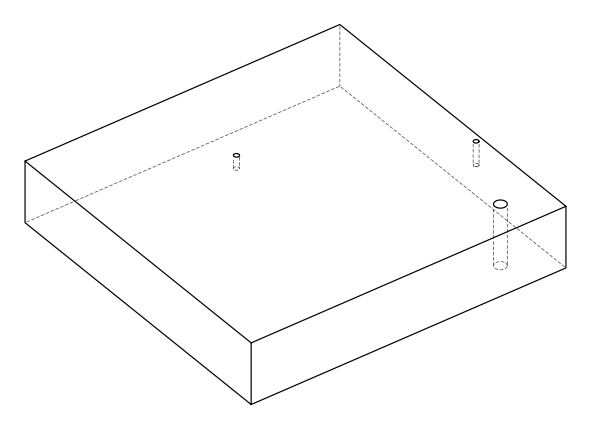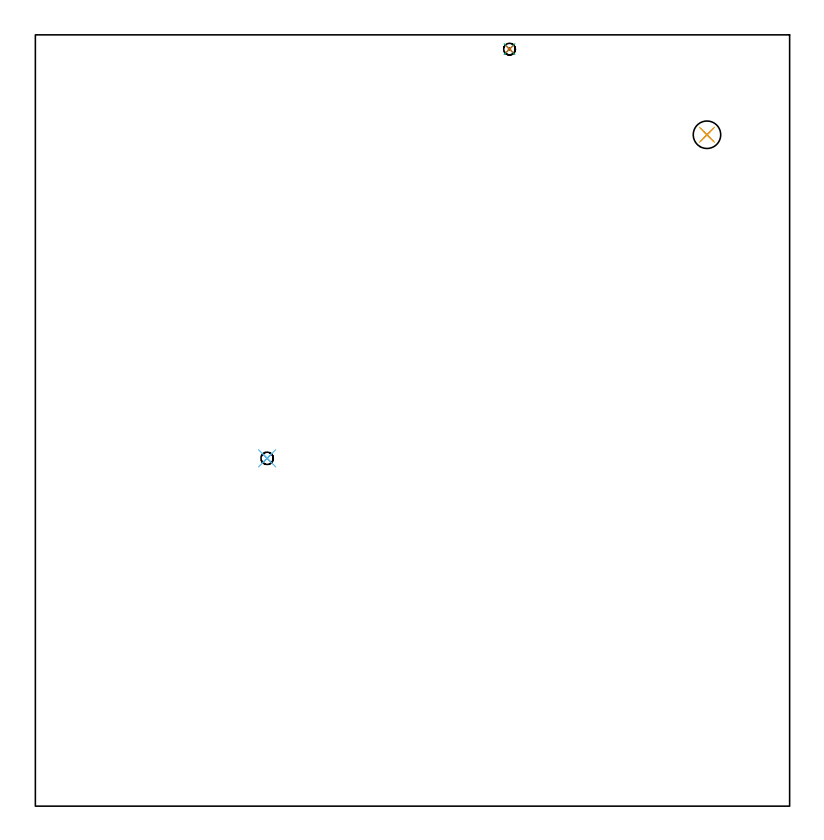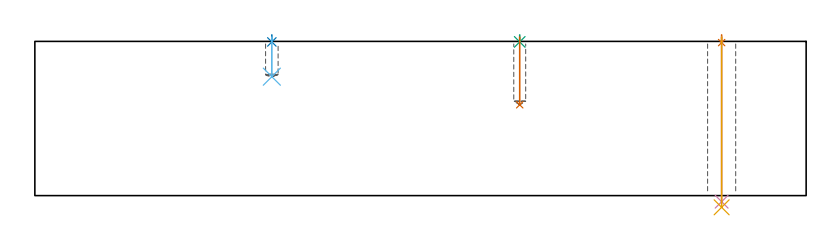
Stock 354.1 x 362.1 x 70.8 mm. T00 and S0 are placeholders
(PLAN: 7 operations, 4 tool changes, 0.9 min)
(1 SPOT_DRILL | STEP1HOLE | NXT0321_9005460120000 | 0.03 min | 1 mm3)
(2 SPOT_DRILL_1 | STEP1POCKET | NXT0321_9005460120000 | 0.03 min | 1 mm3)
(3 SPOT_DRILL_2 | STEP1POCKET_1 | NXT0321_9005460120000 | 0.03 min | 0 mm3)
(4 DRILL_THROUGH_HOLE_INTO_CENTER | STEP1HOLE | NXT0301_042 | 0.3 min | 2782 mm3)
(5 DRILL_TO_ENLARGE_THROUGH_HOLE | STEP1HOLE | UGT0301_237 | 0.31 min | 6447 mm3)
(6 DRILL_BLIND_HOLE_INTO_CENTER | STEP1POCKET | NXT0301_029 | 0.07 min | 405 mm3)
(7 DRILL_BLIND_HOLE_INTO_CENTER_1 | STEP1POCKET_1 | UGT0301_450 | 0.13 min | 657 mm3)
(TOOL NXT0321_9005460120000 | NC Spot Drill, 142deg, 12mm, Carbide, Uncoated | D12 PA142 FL30 Z2)
(TOOL NXT0301_042 | Carbide Drill 7.1mm [860.1-0710-057A1-MM 2214] | D7.1 PA140 FL85 Z2)
(TOOL UGT0301_237 | Twist Drill 12.9 mm | D12.9 PA118 FL97 Z2)
(TOOL NXT0301_029 | Carbide Drill 5.8mm [860.1-0580-017A1-MM 2214] | D5.8 PA140 FL28 Z2)
(TOOL UGT0301_450 | Carbide Drill 5.5 mm | D5.5 PA118 FL57 Z2)
(OP 1 SPOT_DRILL)
G17 G21 G94 G90
T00 M6
G54
G17 G0 G90 X315.3 Y315.2 S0 M3
G43 Z80.8 H0
G94 G81 G98 Z70.245 F250. R73.8
G80
M5
M2
(OP 2 SPOT_DRILL_1)
G17 G21 G94 G90
T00 M6
G54
G17 G0 G90 X108.8 Y163.3 S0 M3
G43 Z80.8 H0
G94 G81 G98 Z70.55 F250. R73.8
G80
M5
M2
(OP 3 SPOT_DRILL_2)
G17 G21 G94 G90
T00 M6
G54
G17 G0 G90 X222.6 Y355.4 S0 M3
G43 Z80.8 H0
G94 G81 G98 Z70.563 F250. R73.8
G80
M5
M2
(OP 4 DRILL_THROUGH_HOLE_INTO_CENTER)
G17 G21 G94 G90
T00 M6
G54
G17 G0 G90 X315.3 Y315.2 S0 M3
G43 Z80.8 H1
G94 G73 G98 Z-2.792 F250. Q6.69 R72.8
G80
M5
M2
(OP 5 DRILL_TO_ENLARGE_THROUGH_HOLE)
G17 G21 G94 G90
T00 M6
G54
G17 G0 G90 X315.3 Y315.2 S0 M3
G43 Z80.8 H0
G94 G73 G98 Z-5.376 F250. Q12.696 R72.8
G80
M5
M2
(OP 6 DRILL_BLIND_HOLE_INTO_CENTER)
G17 G21 G94 G90
T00 M6
G54
G17 G0 G90 X108.8 Y163.3 S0 M3
G43 Z80.8 H1
G94 G81 G98 Z54.6 F250. R72.8
G80
M5
M2
(OP 7 DRILL_BLIND_HOLE_INTO_CENTER_1)
G17 G21 G94 G90
T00 M6
G54
G17 G0 G90 X222.6 Y355.4 S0 M3
G43 Z80.8 H0
G94 G81 G98 Z41.7 F250. R72.8
G80
M5
M2
